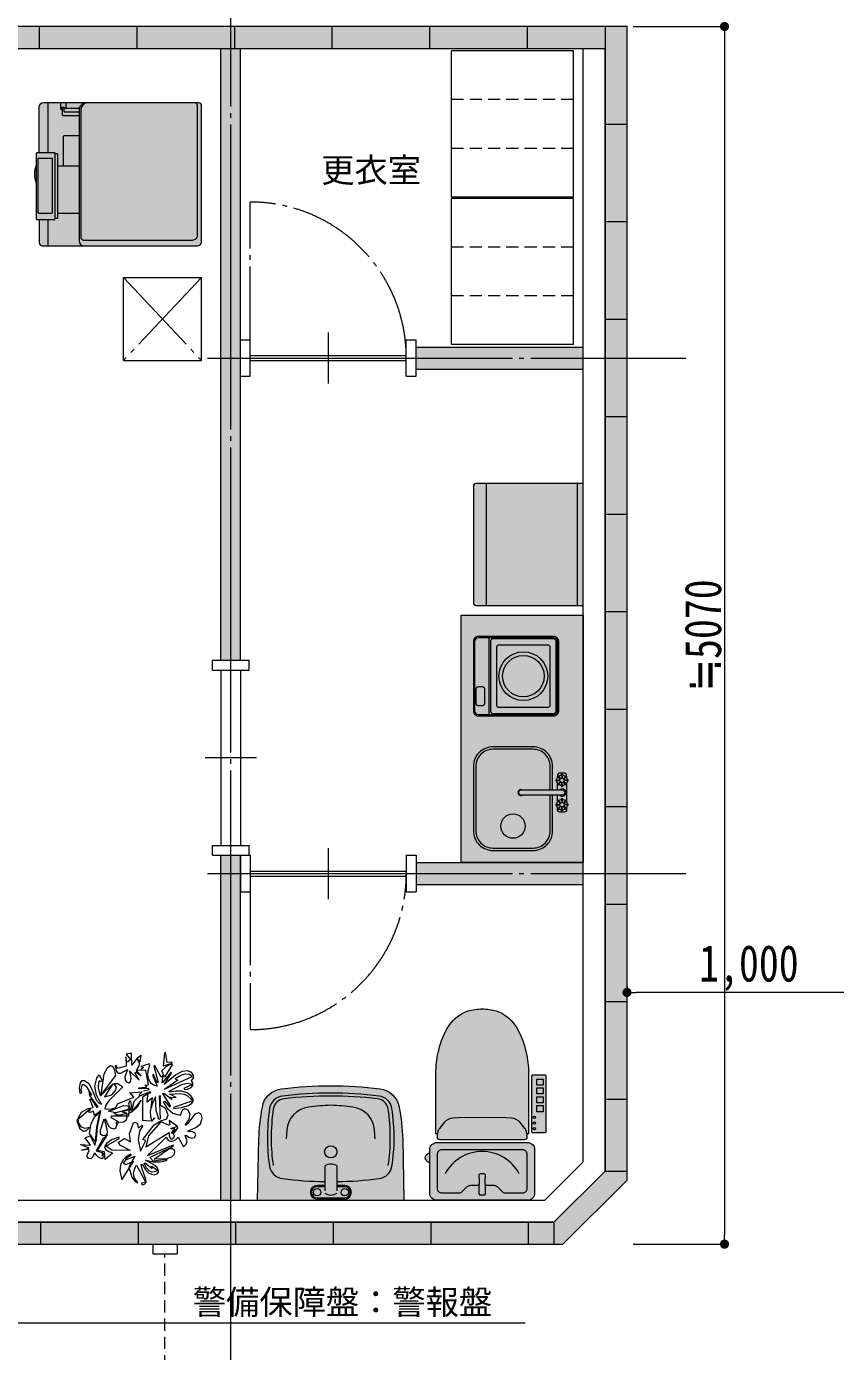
# Model space of a CAD drawing. Header units: millimetres. Extents: x 11317 to 32317, y 8490 to 23340.
# Drawn here: x 21483 to 24801, y 14058 to 19493 of the extents above; entities that cross this region are included whole.
import ezdxf

# ---------------------------------------------------------------- set-up
doc = ezdxf.new("R2010")
doc.units = ezdxf.units.MM
doc.header["$LTSCALE"] = 25
for name, pattern in [('1点鎖線15', [18, 15, -1.125, 0.75, -1.125]), ('JIS_08_50', [53, 50, -1.125, 0.75, -1.125]), ('破線2.00', [3, 2, -1])]:
    doc.linetypes.add(name, pattern=pattern)
for name, color, linetype, lineweight in [('基準線', 1, 'JIS_08_50', 5), ('室名', 2, 'Continuous', 0), ('家具', 6, 'Continuous', 5), ('建具', 2, 'Continuous', 5), ('建具-細線', 2, 'Continuous', 0), ('植栽', 3, 'Continuous', 9), ('設備', 8, 'Continuous', 5), ('間仕切', 2, 'Continuous', 5)]:
    doc.layers.add(name, color=color, linetype=linetype, lineweight=lineweight)
doc.layers.add('文字', color=2, linetype='Continuous')
doc.styles.get("Standard").update_dxf_attribs({"font": 'MS Mincho.ttf', "width": 0.8})
doc.styles.add('ゴシック', font='MS Gothic.ttf')
doc.dimstyles.new('1-50', dxfattribs={"dimscale": 50, "dimtxt": 3, "dimasz": 0.75, "dimexe": 0, "dimexo": 0.5, "dimgap": 0.25, "dimtad": 1, "dimdec": 0, "dimdsep": 46, "dimlunit": 6, "dimtxsty": 'ゴシック', "dimblk1": 'DOT', "dimblk2": 'DOT', "dimsah": 1, "dimcen": 0.75, "dimadec": 0, "dimazin": 0, "dimtfac": 1, "dimtdec": 0, "dimtmove": 2, "dimatfit": 3, "dimldrblk": 'DOT', "dimfxl": 0, "dimtolj": 1, "dimtzin": 0, "dimlwd": 5, "dimlwe": 5, "dimarcsym": 0})

# ---------------------------------------------------------------- blocks, each defined once
blk = doc.blocks.new('*U13')
at = {"color": 0, "lineweight": -2}
for points in [[(441.6, 57.7), (536.3, 57.6, 0.335925), (549.4, 71.2), (549.4, 707.5, 0.360533), (533.9, 723.8), (-26.5, 723.8, 0.388055), (-37.6, 713.1), (-37.6, 75.5, 0.386081), (-18.7, 57.2), (167.6, 57.2)], [(-37.6, 252.7, 0.230575), (-15.5, 229.6), (515.2, 229.6, 0.381998), (525.5, 240.2), (525.5, 687.6, 0.414214), (505.5, 707.6), (-26.5, 707.6, 0.382016), (-37.6, 696.8)], [(-37.6, 250.2, 0.308876), (-15.5, 221.9), (529.8, 221.9, 0.380863), (549.4, 242)], [(-37.6, 145.1), (-14.7, 145.1, 0.414214), (-11.7, 148.1), (-11.7, 152.4), (11.1, 152.4, 0.414214), (14.1, 155.4), (14.1, 221.9)], [(-15.3, 159.7), (-4, 159.7, 0.414214), (-1, 162.7), (-1, 221.9)], [(97.9, 221.9), (97.9, 159.8, 0.414214), (100.9, 156.8), (222, 156.8)], [(170.9, 123.1), (170.9, 130.6, -0.414214), (173.9, 133.6), (434.7, 133.6, -0.414214), (437.7, 130.6), (437.7, 123.1)]]:
    blk.add_lwpolyline(points, format="xyb", dxfattribs=at)
for points in [[(-37.6, 166.9), (-15.3, 166.9), (-15.3, 221.9), (-15.3, 219.1)], [(222, 221.9), (222, 133.6)], [(416.2, 221.9), (416.2, 133.6)], [(-15.3, 166.9), (-15.3, 159.7)], [(-37.6, 94), (167.2, 94)], [(441.6, 94), (549.4, 94)]]:
    blk.add_lwpolyline(points, dxfattribs=at)
blk.add_lwpolyline([(-18.9, 159.7), (-15.3, 159.7), (-15.3, 148.6), (-18.9, 148.6)], close=True, dxfattribs=at)
for points in [[(441.6, 49.4), (441.6, 120.1, 0.414214), (438.6, 123.1), (170.5, 123.1, 0.413515), (167.5, 120.1), (167.3, 49.4, 0.414913), (170.3, 46.4), (438.6, 46.4, 0.414214)], [(416.2, 109.1), (416.2, 57.3, -0.414214), (413.2, 54.3), (192.3, 54.3, -0.414214), (189.3, 57.3), (189.3, 109.1, -0.414214), (192.3, 112.1), (413.2, 112.1, -0.414214)]]:
    blk.add_lwpolyline(points, format="xyb", close=True, dxfattribs=at)
for centre, radius, start, end in [((255.3, 130.2), 91.4, 246.3472, 270.0893), ((254.8, 131.2), 92.4, 269.8054, 293.5272)]:
    blk.add_arc(centre, radius, start, end, dxfattribs=at)
blk = doc.blocks.new('ミニキッチン')
at = {"color": 0, "linetype": 'ByBlock', "lineweight": -2}
for p, q in [((675.4, 437.4), (676.7, 422.5)), ((679.6, 437.4), (678.3, 422.5)), ((775.4, 437.4), (776.7, 422.5)), ((779.6, 437.4), (778.3, 422.5)), ((653.6, 415.6), (668.5, 414.3)), ((653.6, 411.4), (668.5, 412.7)), ((659.1, 428.9), (670.6, 419.3)), ((659.1, 398.1), (670.6, 407.7)), ((662.1, 431.9), (671.7, 420.4)), ((662.1, 395.1), (671.7, 406.6)), ((675.4, 389.6), (676.7, 404.5)), ((679.6, 389.6), (678.3, 404.5)), ((692.9, 431.9), (683.3, 420.4)), ((692.9, 395.1), (683.3, 406.6)), ((695.9, 428.9), (684.4, 419.3)), ((695.9, 398.1), (684.4, 407.7)), ((701.4, 415.6), (686.5, 414.3)), ((701.4, 411.4), (686.5, 412.7)), ((753.6, 415.6), (768.5, 414.3)), ((753.6, 411.4), (768.5, 412.7)), ((759.1, 428.9), (770.6, 419.3)), ((759.1, 398.1), (770.6, 407.7)), ((762.1, 431.9), (771.7, 420.4)), ((762.1, 395.1), (771.7, 406.6)), ((775.4, 389.6), (776.7, 404.5)), ((779.6, 389.6), (778.3, 404.5)), ((792.9, 431.9), (783.3, 420.4)), ((792.9, 395.1), (783.3, 406.6)), ((795.9, 428.9), (784.4, 419.3)), ((795.9, 398.1), (784.4, 407.7)), ((801.4, 415.6), (786.5, 414.3)), ((801.4, 411.4), (786.5, 412.7))]:
    blk.add_line(p, q, dxfattribs=at)
blk.add_lwpolyline([(1015, 500), (1015, 0), (0, 0), (0, 500)], close=True, dxfattribs=at)
for points in [[(662.1, 431.9, 0.187003), (675.4, 437.4)], [(676.4, 438.5, 0.426474), (675.4, 437.4)], [(678.6, 438.5, 0.022798), (676.4, 438.5)], [(679.6, 437.4, 0.426474), (678.6, 438.5)], [(679.6, 437.4, 0.187003), (692.9, 431.9)], [(762.1, 431.9, 0.187003), (775.4, 437.4)], [(776.4, 438.5, 0.426474), (775.4, 437.4)], [(778.6, 438.5, 0.022798), (776.4, 438.5)], [(779.6, 437.4, 0.426474), (778.6, 438.5)], [(779.6, 437.4, 0.187003), (792.9, 431.9)], [(660.7, 432), (657.5, 432, 0.414214), (647.5, 422), (647.5, 405, 0.414214), (657.5, 395), (660.7, 395)], [(653.6, 415.6, 0.426474), (652.5, 414.6)], [(652.5, 414.6, 0.022798), (652.5, 412.4)], [(652.5, 412.4, 0.426474), (653.6, 411.4)], [(653.6, 415.6, 0.187003), (659.1, 428.9)], [(659.1, 398.1, 0.187003), (653.6, 411.4)], [(659, 430.4, 0.426474), (659.1, 428.9)], [(659.1, 398.1, 0.426474), (659, 396.6)], [(660.6, 432, 0.022798), (659, 430.4)], [(659, 396.6, 0.022798), (660.6, 395)], [(662.1, 431.9, 0.426474), (660.6, 432)], [(660.6, 395, 0.426474), (662.1, 395.1)], [(675.4, 389.6, 0.187003), (662.1, 395.1)], [(675.4, 389.6, 0.426474), (676.4, 388.5)], [(676.4, 388.5, 0.022798), (678.6, 388.5)], [(678.6, 388.5, 0.426474), (679.6, 389.6)], [(692.9, 395.1, 0.187003), (679.6, 389.6)], [(694.4, 432, 0.426474), (692.9, 431.9)], [(692.9, 395.1, 0.426474), (694.4, 395)], [(696, 430.4, 0.022798), (694.4, 432)], [(694.4, 395, 0.022798), (696, 396.6)], [(695.9, 428.9, 0.426474), (696, 430.4)], [(695.9, 428.9, 0.187003), (701.4, 415.6)], [(701.4, 411.4, 0.187003), (695.9, 398.1)], [(696, 396.6, 0.426474), (695.9, 398.1)], [(701.4, 411.4, 0.426474), (702.5, 412.4, 0.022798), (702.5, 414.6, 0.426474), (701.4, 415.6)], [(737.5, 403.8, 2.618034), (717.5, 403.8)], [(753.6, 415.6, 0.426474), (752.5, 414.6, 0.022798), (752.5, 412.4, 0.426474), (753.6, 411.4)], [(753.6, 415.6, 0.187003), (759.1, 428.9)], [(759.1, 398.1, 0.187003), (753.6, 411.4)], [(762.1, 431.9, 0.426474), (760.6, 432, 0.022798), (759, 430.4, 0.426474), (759.1, 428.9)], [(759.1, 398.1, 0.426474), (759, 396.6, 0.022798), (760.6, 395)], [(760.6, 395, 0.426474), (762.1, 395.1)], [(775.4, 389.6, 0.187003), (762.1, 395.1)], [(775.4, 389.6, 0.426474), (776.4, 388.5)], [(776.4, 388.5, 0.022798), (778.6, 388.5)], [(778.6, 388.5, 0.426474), (779.6, 389.6)], [(792.9, 395.1, 0.187003), (779.6, 389.6)], [(794.4, 432, 0.426474), (792.9, 431.9)], [(792.9, 395.1, 0.426474), (794.4, 395)], [(794.3, 432), (797.5, 432, -0.414214), (807.5, 422), (807.5, 405, -0.414214), (797.5, 395), (794.3, 395)], [(796, 430.4, 0.022798), (794.4, 432)], [(794.4, 395, 0.022798), (796, 396.6)], [(795.9, 428.9, 0.426474), (796, 430.4)], [(795.9, 428.9, 0.187003), (801.4, 415.6)], [(801.4, 411.4, 0.187003), (795.9, 398.1)], [(796, 396.6, 0.426474), (795.9, 398.1)], [(802.5, 414.6, 0.426474), (801.4, 415.6)], [(801.4, 411.4, 0.426474), (802.5, 412.4)], [(802.5, 412.4, 0.022798), (802.5, 414.6)], [(717.5, 375), (620, 375, 0.414214), (540, 295), (540, 130, 0.414214), (620, 50), (885, 50, 0.414214), (965, 130), (965, 295, 0.414214), (885, 375), (737.5, 375)], [(717.5, 365), (620, 365, 0.414214), (550, 295), (550, 130, 0.414214), (620, 60), (885, 60, 0.414214), (955, 130), (955, 295, 0.414214), (885, 365), (737.5, 365)], [(717.5, 251.6, 1.863325), (737.5, 251.6)]]:
    blk.add_lwpolyline(points, format="xyb", dxfattribs=at)
for points in [[(392.5, 400), (107.5, 400, 0.414214), (87.5, 380), (87.5, 70, 0.414214), (107.5, 50), (392.5, 50, 0.414214), (412.5, 70), (412.5, 380, 0.414214)], [(392.5, 395), (107.5, 395, 0.414214), (92.5, 380), (92.5, 70, 0.414214), (107.5, 55), (392.5, 55, 0.414214), (407.5, 70), (407.5, 380, 0.414214)], [(392.5, 390), (107.5, 390, 0.414214), (97.5, 380), (97.5, 130, 0.414214), (107.5, 120), (392.5, 120, 0.414214), (402.5, 130), (402.5, 380, 0.414214)], [(737.5, 415, 1), (717.5, 415), (717.5, 245, 1), (737.5, 245)], [(367.5, 365), (132.5, 365, 0.414214), (122.5, 355), (122.5, 155, 0.414214), (132.5, 145), (367.5, 145, 0.414214), (377.5, 155), (377.5, 355, 0.414214)], [(360, 97.4), (303.8, 97.4, 0.414214), (293.8, 87.4), (293.8, 70, 0.414214), (303.8, 60), (360, 60, 0.414214), (370, 70), (370, 87.4, 0.414214)]]:
    blk.add_lwpolyline(points, format="xyb", close=True, dxfattribs=at)
for points in [[(694.3, 432), (760.7, 432)], [(717.5, 395), (694.3, 395)], [(760.7, 395), (737.5, 395)], [(407.5, 115), (92.5, 115)]]:
    blk.add_lwpolyline(points, dxfattribs=at)
for centre, radius in [((677.5, 413.5), 9.02), ((777.5, 413.5), 9.02), ((250, 255), 100), ((250, 255), 85), ((865, 212.5), 50)]:
    blk.add_circle(centre, radius, dxfattribs=at)
blk = doc.blocks.new('コンパクト冷蔵庫3（CAD素材.com）')
at = {"color": 0, "linetype": 'ByBlock', "lineweight": -2}
for points in [[(250, 450), (-250, 450)], [(250, 427.3), (-250, 427.3)], [(250, 53.3), (-250, 53.3)]]:
    blk.add_lwpolyline(points, dxfattribs=at)
blk.add_lwpolyline([(-250, 450), (-250, 10, 0.414214), (-240, 0), (240, 0, 0.414214), (250, 10), (250, 450)], format="xyb", dxfattribs=at)
blk = doc.blocks.new('*U4')
at = {"color": 0, "linetype": 'ByBlock', "lineweight": -2}
for points in [[(191.4, 215), (191.4, 220.3, 0.228779), (183.2, 229.4, 0.253275), (173.6, 234.8, 0.253275), (163.9, 229.4, 0.228779), (155.8, 220.3), (155.8, 215)], [(61.5, -11.9), (61.5, -47.2, -0.196533), (55.8, -61.2), (35.7, -81.6, 0.196533), (30, -95.6), (30, -165, 0.414214), (50, -185), (187.2, -185, 0.414214), (207.2, -165), (207.2, 165, 0.414214), (187.2, 185), (50, 185, 0.414214), (30, 165), (30, 95.6, 0.196533), (35.7, 81.6), (55.8, 61.2, -0.196533), (61.5, 47.2), (61.5, 11.9)], [(272.5, -183.6), (257.9, -183.6, -0.414214), (247.9, -173.6), (247.9, 173.6, -0.414214), (257.9, 183.6), (272.5, 183.6)], [(108.4, -152.2, 0.60107), (108.4, 152.2)]]:
    blk.add_lwpolyline(points, format="xyb", dxfattribs=at)
for points in [[(30, 215), (207.2, 215, -0.414214), (237.2, 185), (237.2, -185, -0.414214), (207.2, -215), (30, -215, -0.414214), (0, -185), (0, 185, -0.414214)], [(340.2, 0), (337.9, 97.3), (336.8, 120, 0.211916), (318.5, 156.2), (294.8, 175.6, 0.125119), (281.4, 181.9), (272.5, 183.6), (272.5, 189.5), (533, 189.5, -0.07041), (616.3, 177.7, -0.083469), (715.8, 137.3), (727.9, 127.6, -0.167569), (780.5, 45.1), (782.9, 28.8, -0.072319), (782.9, -28.8), (780.5, -45.1, -0.167569), (727.9, -127.6), (715.8, -137.3, -0.083469), (616.3, -177.7, -0.07041), (533, -189.5), (272.5, -189.5), (272.5, -183.6), (281.4, -181.9, 0.125119), (294.8, -175.6), (318.5, -156.2, 0.211916), (336.8, -120), (337.9, -97.3)], [(88.7, 11.2), (93.7, 12.4), (104.3, 12.4, -0.414214), (109.3, 7.4), (109.3, -7.4, -0.414214), (104.3, -12.4), (93.7, -12.4), (88.7, -11.2), (66.4, -11.2, -0.069336), (65.2, -11.9), (25.3, -11.9, -0.414214), (20.5, -7.1), (20.5, 7.1, -0.414214), (25.3, 11.9), (65.2, 11.9, -0.069336), (66.4, 11.2)]]:
    blk.add_lwpolyline(points, format="xyb", close=True, dxfattribs=at)
blk.add_lwpolyline([(509.3, -261.1), (281, -261.1, -0.414214), (276, -256.1), (276, -208.7, -0.414214), (281, -203.7), (509.3, -203.7, -0.414214), (514.3, -208.7), (514.3, -256.1, -0.414214)], format="xyb", close=True)
for points in [[(363.1, -224.4), (388.1, -224.4), (388.1, -249.8), (363.1, -249.8)], [(399.9, -224.4), (424.9, -224.4), (424.9, -249.8), (399.9, -249.8)], [(436.1, -224.4), (461.1, -224.4), (461.1, -249.8), (436.1, -249.8)], [(471.5, -224.4), (496.5, -224.4), (496.5, -249.8), (471.5, -249.8)]]:
    blk.add_lwpolyline(points, close=True, dxfattribs=at)
for centre in [(294, -214.2), (317, -214.2), (339.9, -214.2)]:
    blk.add_circle(centre, 5.07, dxfattribs=at)
blk = doc.blocks.new('洗面台（CAD素材.com）7')
at = {"color": 0, "linetype": 'ByBlock', "lineweight": -2}
for points in [[(300, 0), (295, -252.2, -0.035911), (280.5, -382, -0.337668), (201.4, -457.2, -0.032566), (0, -469.7, -0.032566), (-201.4, -457.2, -0.337668), (-280.5, -382, -0.035911), (-295, -252.2), (-300, 0)], [(24.3, -60.7), (55.9, -60.7, 1), (55.9, -5), (-57.3, -5, 1), (-57.3, -60.7), (-25.7, -60.7)], [(24.3, -55.7), (55.9, -55.7, 1), (55.9, -10), (-57.3, -10, 1), (-57.3, -55.7), (-25.7, -55.7)], [(24.3, -29.2, 0.313867), (-25.7, -29.2)], [(-25.7, -39.2), (-25.7, -141.7, 0.244755), (24.3, -141.7), (24.3, -39.2)], [(-25.7, -76.8, 0.029953), (-198, -89.1, 0.337378), (-250.8, -139, 0.039754), (-260, -252.2, 0.035961), (-250.8, -377.4, 0.337378), (-198, -427.4, 0.032641), (0, -439.7, 0.032641), (198, -427.4, 0.337378), (250.8, -377.4, 0.035961), (260, -252.2, 0.039754), (250.8, -139, 0.337378), (198, -89.1, 0.0301), (24.3, -76.8)], [(-235.9, -142.3, 0.03919), (-244.3, -252.2, 0.035348), (-235.9, -374.2, 0.338904), (-191.7, -416, 0.032122), (0, -427.7, 0.032122), (191.7, -416, 0.338904), (235.9, -374.2, 0.035348), (244.3, -252.2, 0.03919), (235.9, -142.3)], [(-182.7, -252.2), (-179.9, -287.1, 0.367025), (-91.2, -381.3, 0.033515), (-0.7, -389.7, 0.033703), (91.2, -381.3, 0.367069), (179.9, -287.1), (182.7, -252.2)]]:
    blk.add_lwpolyline(points, format="xyb", dxfattribs=at)
for centre, radius in [((-57.3, -32.9), 15), ((55.9, -32.9), 15), ((0, -198.4), 25)]:
    blk.add_circle(centre, radius, dxfattribs=at)
blk = doc.blocks.new('樹木平面（CAD素材.com）d3dfde2f')
at = {"color": 0, "linetype": 'ByBlock', "lineweight": -2}
for points in [[(-13, 341), (31, 309), (-7, 353), (21, 404), (0, 455), (-45, 397), (-47, 496), (-92, 487), (-55, 443), (-77, 424), (-86, 420), (-94, 466), (-92, 388), (-163, 368), (-173, 394), (-182, 390), (-174, 353), (-165, 339), (-152, 331), (-136, 332), (-81, 361), (-102, 301), (-99, 276), (-85, 257), (-69, 253), (-58, 261), (-50, 282), (-53, 310), (-65, 349), (15, 273), (-21, 337)], [(0, 455), (30, 478), (22, 425), (0, 455)], [(286, 414), (284, 422), (245, 418), (231, 500), (222, 496), (213, 390), (286, 414), (285, 414)], [(-295, 156), (-271, 325), (-241, 381), (-220, 393), (-201, 385), (-186, 355), (-180, 312), (-295, 156), (-295, 157)], [(-54, -334), (-51, -343), (-98, -372), (-95, -380), (-19, -349), (-70, -439), (-44, -521), (-24, -552), (4, -570), (-25, -525), (-31, -486), (-18, -444), (-7, -425), (70, -566), (34, -572), (39, -584), (59, -580), (70, -570), (74, -563), (71, -538), (41, -458), (31, -419), (39, -415), (70, -466), (91, -486), (116, -499), (139, -503), (163, -496), (173, -481), (174, -469), (164, -443), (133, -418), (66, -384), (134, -396), (182, -397), (203, -394), (244, -384), (242, -377), (129, -391), (109, -367), (105, -358), (297, -268), (294, -260), (81, -348), (237, -195), (254, -220), (270, -228), (290, -227), (313, -217), (336, -194), (380, -274), (402, -252), (408, -224), (399, -195), (392, -180), (400, -177), (424, -195), (448, -203), (468, -196), (481, -176), (472, -158), (446, -148), (417, -150), (416, -141), (479, -116), (518, -84), (532, -37), (523, -5), (503, 6), (471, -6), (415, -82), (398, -99), (395, -89), (426, -48), (434, -6), (414, 30), (386, 38), (367, 25), (356, 4), (354, -17), (291, 0), (252, 32), (216, 96), (227, 100), (265, 56), (274, 59), (210, 163), (218, 167), (286, 114), (263, 134), (320, 130), (268, 159), (348, 164), (385, 158), (412, 144), (441, 118), (452, 105), (296, 49), (300, 41), (361, 48), (420, 65), (447, 84), (457, 100), (457, 115), (442, 142), (408, 171), (365, 183), (316, 182), (265, 175), (261, 184), (370, 240), (410, 250), (440, 244), (453, 237), (383, 204), (386, 196), (413, 200), (441, 213), (456, 230), (456, 248), (445, 269), (461, 294), (461, 318), (442, 339), (408, 350), (367, 344), (316, 318), (219, 237), (280, 331), (277, 340), (205, 251), (211, 315), (195, 297), (144, 395), (136, 392), (171, 257), (162, 253), (134, 321), (126, 318), (164, 224), (142, 229), (114, 245), (95, 278), (87, 313), (88, 350), (104, 399), (100, 407), (29, 387), (51, 377), (30, 358)], [(51, 187), (96, 196), (93, 205), (15, 202), (11, 211), (69, 215), (78, 218), (62, 232), (91, 234), (71, 355), (-7, 353), (-7, 353)], [(224, 299), (202, 349), (237, 386), (267, 402), (290, 405), (224, 299), (224, 299)], [(-57, -304), (-208, -301), (-258, -269), (-149, -204), (-150, -194), (-205, -213), (-253, -246), (-270, -274), (-262, -294), (-234, -311), (-209, -320), (-206, -327), (-263, -378), (-270, -314), (-326, -303), (-245, -176), (-283, -182), (-303, -169), (-303, -136), (-272, -45), (-251, -125), (-248, -158), (-263, -194), (-284, -209), (-338, -305), (-289, -321), (-287, -351), (-284, -329), (-276, -326), (-274, -352), (-279, -365), (-292, -371), (-315, -362), (-333, -345), (-347, -325), (-354, -328), (-365, -356), (-382, -371), (-400, -370), (-412, -354), (-409, -330), (-394, -305), (-398, -296), (-456, -300), (-395, -283), (-466, -254), (-384, -260), (-428, -200), (-387, -182), (-347, -261), (-334, -210), (-326, -108), (-299, 23), (-352, -17), (-360, 20), (-391, 5), (-396, 13), (-385, 39), (-497, -58), (-473, -119), (-448, -142), (-420, -141), (-392, -114), (-428, -122), (-458, -113), (-481, -74), (-486, -38), (-459, 12), (-402, 41), (-361, 49), (-388, 117), (-378, 120), (-332, 50), (-321, 54), (-388, 149), (-396, 183), (-383, 150), (-372, 153), (-413, 218), (-444, 238), (-456, 230), (-462, 198), (-459, 168), (-468, 164), (-475, 210), (-466, 253), (-452, 272), (-432, 272), (-398, 247), (-369, 193), (-337, 113), (-313, 86), (-293, 76), (-334, 150), (-347, 223), (-331, 289), (-312, 317), (-289, 271), (-294, 261), (-309, 268), (-318, 257), (-322, 210), (-311, 165), (-301, 144), (-201, 243), (-268, 136), (-209, 154), (-176, 191), (-170, 220), (-192, 247), (-160, 247), (-120, 218), (-234, 105), (-259, 68), (-266, 39), (-217, 35), (-176, 50), (-162, 79), (-29, 134), (-61, 172), (-61, 171)], [(224, 199), (450, 303), (428, 321), (393, 324), (362, 315), (310, 284), (332, 274), (225, 199)], [(-55, 104), (-41, 22), (-69, 18), (-72, -22), (-213, -21), (-217, -33), (-171, -57), (-154, -67), (-167, -96), (-171, -71), (-114, -67), (-92, -55), (-84, -31), (-88, -9), (-40, 17), (3, 56), (32, 110), (-37, 25), (-37, 49), (-25, 102), (20, 144), (20, 144)], [(-58, -304), (-143, -261), (-154, -234), (-106, -205), (-56, -233), (-64, -166), (-31, -76), (-21, -72), (3, -82), (6, -118), (39, -96), (42, -105), (17, -146), (7, -215), (25, -310), (70, -222), (45, -213), (139, -94), (192, -61), (241, -44), (253, -12), (230, 40), (191, 67), (189, 144), (179, 141), (187, -45), (176, -49), (156, 28), (150, 138), (123, 76), (115, 46), (124, 128), (82, 94), (86, 150), (83, 158)], [(-61, 171), (-61, 171), (40, 178), (14, 153), (20, 144), (105, 180), (107, 170), (83, 158), (43, 134), (42, -54), (103, -60), (120, -58), (123, -62), (128, -54), (119, -58), (110, -27), (109, 16), (115, 46), (115, 47)], [(-393, -163), (-379, -81), (-348, -25), (-310, 7), (-335, -113), (-346, -230), (-393, -163), (-393, -163)], [(-238, 18), (-186, 36), (-112, 66), (-81, 63), (-61, 43), (-84, 30), (-177, 5), (-238, 18), (-238, 18)], [(-55, 104), (-63, 100), (-73, 78), (-54, 34), (-126, 14), (-96, 8), (-92, 0), (-141, -14), (-171, -11), (-194, 6)], [(-263, -41), (-235, -102), (-220, -118), (-192, -127), (-175, -121), (-167, -96)], [(129, -52), (141, -35), (138, -43), (134, -50), (129, -52), (130, -52)], [(139, -375), (215, -321), (242, -300), (265, -288), (290, -288), (302, -298), (306, -318), (299, -339), (280, -357), (240, -371), (139, -375), (138, -376)], [(-54, -334), (-85, -350), (-117, -380), (-138, -422), (-143, -470), (-127, -544), (-30, -395), (-98, -422), (-114, -408), (-93, -383)], [(56, -408), (65, -404), (123, -450), (118, -433), (168, -468), (156, -474), (139, -479), (119, -480), (96, -470), (75, -445), (56, -408), (57, -408)]]:
    blk.add_lwpolyline(points, dxfattribs=at)
blk.add_lwpolyline([(255, -96), (193, -69), (93, -184), (71, -273), (261, -155), (260, -180), (266, -196), (275, -207), (287, -208), (301, -196), (305, -182), (298, -168), (334, -116), (284, -164), (283, -155), (308, -126), (279, -127), (277, -119), (329, -106), (260, -56), (266, -92)], close=True, dxfattribs=at)
blk = doc.blocks.new('_Dot')
at = {"color": 0, "linetype": 'ByBlock', "lineweight": -2}
blk.add_line((-0.5, 0), (-1, 0), dxfattribs=at)
at = {"color": 0, "linetype": 'ByBlock', "const_width": 0.5}
blk.add_lwpolyline([(-0.25, 0, 1), (0.25, 0, 1)], format="xyb", close=True, dxfattribs=at)
blk = doc.blocks.new('*D47')
at = {"layer": 'Defpoints', "color": 0, "transparency": 16777216}
for p in [(23945.6, 19493.1), (23945.6, 14498.1), (24345.4, 14498.1)]:
    blk.add_point(p, dxfattribs=at)
at = {"layer": '文字', "color": 0, "lineweight": 5, "transparency": 16777216}
for p, q in [((23970.6, 19493.1), (24345.4, 19493.1)), ((24345.4, 19455.6), (24345.4, 14535.6)), ((23970.6, 14498.1), (24345.4, 14498.1))]:
    blk.add_line(p, q, dxfattribs=at)
at = {"layer": '文字', "color": 0, "lineweight": 5, "transparency": 16777216, "xscale": 37.5, "yscale": 37.5, "zscale": 37.5}
for p, rotation in [((24345.4, 19493.1), 90), ((24345.4, 14498.1), 270)]:
    blk.add_blockref('_Dot', p, dxfattribs=dict(at, rotation=rotation))
at = {"layer": '文字', "color": 0, "transparency": 16777216, "insert": (24257.9, 16995.6), "char_height": 150, "attachment_point": 5, "rotation": 90}
blk.add_mtext('\\A1;≒5070', dxfattribs=at)
blk = doc.blocks.new('*D55')
at = {"layer": 'Defpoints', "color": 0, "transparency": 16777216}
for p in [(23945.6, 15530.6), (23945.6, 15530.6), (24945.6, 15530.6)]:
    blk.add_point(p, dxfattribs=at)
at = {"layer": '文字', "color": 0, "lineweight": 5, "transparency": 16777216}
for p, q in [((23945.6, 15555.6), (23945.6, 15530.6)), ((24908.1, 15530.6), (23983.1, 15530.6)), ((24945.6, 15505.6), (24945.6, 15530.6))]:
    blk.add_line(p, q, dxfattribs=at)
at = {"layer": '文字', "color": 0, "lineweight": 5, "transparency": 16777216, "xscale": 37.5, "yscale": 37.5, "zscale": 37.5, "rotation": 180}
blk.add_blockref('_Dot', (23945.6, 15530.6), dxfattribs=at)
at = {"layer": '文字', "color": 0, "lineweight": 5, "transparency": 16777216, "xscale": 37.5, "yscale": 37.5, "zscale": 37.5}
blk.add_blockref('_Dot', (24945.6, 15530.6), dxfattribs=at)
at = {"layer": '文字', "color": 0, "transparency": 16777216, "insert": (24445.6, 15630.9), "char_height": 150, "attachment_point": 5}
blk.add_mtext('\\A1;1,000', dxfattribs=at)

msp = doc.modelspace()

# ---------------------------------------------------------------- hatches: boundary and pattern name
at = {"layer": '設備', "transparency": 33554483}
h = msp.add_hatch(color=256, dxfattribs=at)
h.dxf.hatch_style = 1
h.paths.add_polyline_path([(22200.6, 19169.1, 0.388055), (22189.9, 19180.3), (21552.3, 19180.3, 0.386081), (21534, 19161.3), (21534, 18975.3), (21596.9, 18975.2, -0.413515), (21599.9, 18972.2), (21599.9, 18704.1, -0.414214), (21596.9, 18701.1), (21534.6, 18701.1), (21534.4, 18606.4, 0.335925), (21548, 18593.3), (22184.3, 18593.3, 0.360533), (22200.6, 18608.7)])
h.paths.add_polyline_path([(21599.9, 18972.2, 0.413515), (21596.9, 18975.2), (21526.3, 18975.4, 0.414913), (21523.3, 18972.4), (21523.3, 18704.1, 0.414214), (21526.3, 18701.1), (21596.9, 18701.1, 0.414214), (21599.9, 18704.1)])
h.paths.add_polyline_path([(21523.3, 18924.1, 0.103179), (21515.6, 18887.6, 0.102161), (21523.3, 18851)])
h = msp.add_hatch(color=256, dxfattribs=at)
h.dxf.hatch_style = 1
h.paths.add_polyline_path([(23765.6, 17118.1), (23765.6, 17618.1), (23325.6, 17618.1, 0.414214), (23315.6, 17608.1), (23315.6, 17128.1, 0.414214), (23325.6, 17118.1)])
h = msp.add_hatch(color=256, dxfattribs=at)
h.dxf.hatch_style = 1
h.paths.add_polyline_path([(23765.6, 17078.1), (23265.6, 17078.1), (23265.6, 16063.1), (23765.6, 16063.1)])
h = msp.add_hatch(color=256, dxfattribs=at)
h.dxf.hatch_style = 1
h.paths.add_polyline_path([(23166.7, 14915.4, 0.414214), (23136.7, 14885.4), (23136.7, 14708.1, 0.414214), (23166.7, 14678.1), (23536.7, 14678.1, 0.414214), (23566.7, 14708.1), (23566.7, 14885.4, 0.414214), (23536.7, 14915.4)])
h.paths.add_polyline_path([(23122.3, 14861.4, 0.253275), (23116.9, 14851.7, 0.253275), (23122.3, 14842.1, 0.228779), (23131.4, 14834), (23136.7, 14834), (23136.7, 14869.5), (23131.4, 14869.5, 0.228779)])
h.paths.add_polyline_path([(23224.1, 15406.1), (23214.4, 15393.9, 0.083469), (23174, 15294.4, 0.07041), (23162.2, 15211.2), (23162.2, 14950.6), (23168.1, 14950.6), (23168.1, 14936.1, 0.414214), (23178.1, 14926.1), (23525.3, 14926.1, 0.414214), (23535.3, 14936.1), (23535.3, 14950.6), (23541.2, 14950.6), (23541.2, 15211.2, 0.07041), (23529.4, 15294.4, 0.083469), (23489, 15393.9), (23479.3, 15406.1, 0.167569), (23396.8, 15458.7), (23380.5, 15461.1, 0.072319), (23322.9, 15461.1), (23306.5, 15458.7, 0.167569)])
h.paths.add_polyline_path([(23560.4, 15192.4, 0.414214), (23555.4, 15187.4), (23555.4, 14959.2, 0.414214), (23560.4, 14954.2), (23607.8, 14954.2, 0.414214), (23612.8, 14959.2), (23612.8, 15187.4, 0.414214), (23607.8, 15192.4)])
h = msp.add_hatch(color=256, dxfattribs=at)
h.dxf.hatch_style = 1
h.paths.add_polyline_path([(23011.2, 15060.2, 0.337668), (22932.1, 15135.3, 0.032566), (22730.7, 15147.9, 0.032566), (22529.3, 15135.3, 0.337668), (22450.3, 15060.2, 0.035911), (22435.7, 14930.4), (22430.7, 14678.1), (23030.7, 14678.1), (23025.7, 14930.4, 0.035911)])
at = {"layer": '間仕切', "transparency": 33554483}
h = msp.add_hatch(color=256, dxfattribs=at)
h.dxf.hatch_style = 1
h.paths.add_polyline_path([(17950.6, 21213.1), (17555.6, 21213.1), (17555.6, 21128.1), (17645.6, 21128.1), (17645.6, 21143.1), (17950.6, 21143.1)])
h.paths.add_polyline_path([(17645.6, 20398.1), (17555.6, 20398.1), (17555.6, 20343.1), (16245.6, 20343.1), (16245.6, 20253.1), (17645.6, 20253.1)])
h.paths.add_polyline_path([(18580.6, 20688.1), (18570.6, 20688.1), (18570.6, 21213.1), (18490.6, 21213.1), (18490.6, 21113.1), (18490.6, 20293.1), (18580.6, 20293.1)])
h.paths.add_polyline_path([(19250.6, 21133.1), (19710.6, 21133.1), (19710.6, 21213.1), (19170.6, 21213.1), (19170.6, 20688.1), (19160.6, 20688.1), (19160.6, 20293.1), (20020.6, 20293.1), (20020.6, 20383.1), (19250.6, 20383.1)])
h.paths.add_polyline_path([(20770.6, 21133.1), (20680.6, 21133.1), (20680.6, 20383.1), (20640.6, 20383.1), (20640.6, 20293.1), (20770.6, 20293.1)])
h.paths.add_polyline_path([(20520.6, 21213.1), (20490.6, 21213.1), (20490.6, 21133.1), (20520.6, 21133.1)])
h.paths.add_polyline_path([(21310.6, 21213.1), (21280.6, 21213.1), (21280.6, 21133.1), (21310.6, 21133.1)])
h.paths.add_polyline_path([(22360.6, 19403.1), (22280.6, 19403.1), (22280.6, 16893.1), (22360.6, 16893.1)])
h.paths.add_polyline_path([(23765.6, 18178.1), (23080.6, 18178.1), (23080.6, 18088.1), (23765.6, 18088.1)])
h.paths.add_polyline_path([(23765.6, 16063.1), (23080.6, 16063.1), (23080.6, 15973.1), (23765.6, 15973.1)])
h.paths.add_polyline_path([(22360.6, 16093.1), (22280.6, 16093.1), (22280.6, 14678.1), (22360.6, 14678.1)])
h.paths.add_polyline_path([(22090.6, 12738.1), (21140.6, 12738.1), (21140.6, 12648.1), (22090.6, 12648.1)])
h = msp.add_hatch(color=256, dxfattribs=at)
h.dxf.hatch_style = 1
h.paths.add_polyline_path([(21140.6, 14588.1), (21140.6, 14498.1), (23682.9, 14498.1), (23945.6, 14760.9), (23945.6, 19493.1), (17045.6, 19493.1), (17045.6, 18633.1), (16245.6, 18633.1), (16245.6, 18543.1), (17135.6, 18543.1), (17135.6, 19403.1), (23855.6, 19403.1), (23855.6, 14798.1), (23645.6, 14588.1)])

# ---------------------------------------------------------------- linework, layer by layer
at = {"layer": '基準線'}
for p, q in [((22320.6, 9890.6), (22320.6, 21963.1)), ((22225.9, 18133.1), (24187.1, 18133.1)), ((22225.9, 16018.1), (24187.1, 16018.1))]:
    msp.add_line(p, q, dxfattribs=at)
at = {"layer": '室名'}
msp.add_line((23528.5, 14174.4), (21351, 14174.4), dxfattribs=at)
at = {"layer": '家具'}
for p, q in [((23225.6, 19193.1), (23225.6, 19393.1)), ((23725.6, 19393.1), (23225.6, 19393.1)), ((23725.6, 19193.1), (23725.6, 19393.1)), ((23225.6, 18993.1), (23225.6, 19193.1)), ((23725.6, 18993.1), (23725.6, 19193.1)), ((23225.6, 18793.1), (23225.6, 18993.1)), ((23725.6, 18793.1), (23725.6, 18993.1)), ((23725.6, 18793.1), (23225.6, 18793.1)), ((23225.6, 18588.1), (23225.6, 18788.1)), ((23725.6, 18788.1), (23225.6, 18788.1)), ((23725.6, 18588.1), (23725.6, 18788.1)), ((23225.6, 18388.1), (23225.6, 18588.1)), ((23725.6, 18388.1), (23725.6, 18588.1)), ((23225.6, 18188.1), (23225.6, 18388.1)), ((23725.6, 18188.1), (23725.6, 18388.1)), ((23725.6, 18188.1), (23225.6, 18188.1))]:
    msp.add_line(p, q, dxfattribs=at)
at = {"layer": '家具', "linetype": '破線2.00'}
for p, q in [((23725.6, 19193.1), (23225.6, 19193.1)), ((23725.6, 18993.1), (23225.6, 18993.1)), ((23725.6, 18588.1), (23225.6, 18588.1)), ((23725.6, 18388.1), (23225.6, 18388.1))]:
    msp.add_line(p, q, dxfattribs=at)
at = {"layer": '建具', "linetype": '1点鎖線15'}
for p, q in [((22400.6, 18133.1), (22400.6, 18773.1)), ((22400.6, 16018.1), (22400.6, 15378.1))]:
    msp.add_line(p, q, dxfattribs=at)
at = {"layer": '建具'}
for p, q in [((22720.6, 18238.1), (22720.6, 18028.1)), ((22360.6, 18058.1), (22360.6, 18208.1)), ((22360.6, 18208.1), (22400.6, 18208.1)), ((22400.6, 18058.1), (22400.6, 18208.1)), ((23040.6, 18058.1), (23040.6, 18208.1)), ((23040.6, 18208.1), (23080.6, 18208.1)), ((23080.6, 18058.1), (23080.6, 18208.1)), ((22360.6, 18058.1), (22400.6, 18058.1)), ((23040.6, 18058.1), (23080.6, 18058.1)), ((22245.6, 16893.1), (22395.6, 16893.1)), ((22245.6, 16853.1), (22245.6, 16893.1)), ((22245.6, 16853.1), (22395.6, 16853.1)), ((22280.6, 16853.1), (22280.6, 16133.1)), ((22360.6, 16853.1), (22360.6, 16133.1)), ((22395.6, 16853.1), (22395.6, 16893.1)), ((22425.6, 16493.1), (22215.6, 16493.1)), ((22245.6, 16133.1), (22395.6, 16133.1)), ((22245.6, 16093.1), (22245.6, 16133.1)), ((22245.6, 16093.1), (22395.6, 16093.1)), ((22360.6, 16093.1), (22360.6, 15943.1)), ((22360.6, 16093.1), (22400.6, 16093.1)), ((22395.6, 16093.1), (22395.6, 16133.1)), ((22400.6, 16093.1), (22400.6, 15943.1)), ((22720.6, 16123.1), (22720.6, 15913.1)), ((23040.6, 16093.1), (23040.6, 15943.1)), ((23040.6, 16093.1), (23080.6, 16093.1)), ((23080.6, 16093.1), (23080.6, 15943.1)), ((22360.6, 15943.1), (22400.6, 15943.1)), ((23040.6, 15943.1), (23080.6, 15943.1)), ((22000.6, 14498.1), (22000.6, 14458.1)), ((22100.6, 14498.1), (22100.6, 14458.1)), ((22000.6, 14458.1), (22100.6, 14458.1))]:
    msp.add_line(p, q, dxfattribs=at)
at = {"layer": '建具', "linetype": '破線2.00'}
msp.add_line((22050.6, 12868.1), (22050.6, 14458.1), dxfattribs=at)
at = {"layer": '建具', "linetype": '1点鎖線15'}
for centre, start, end in [((22400.6, 18133.1), 0, 90), ((22400.6, 16018.1), 270, 0)]:
    msp.add_arc(centre, 640, start, end, dxfattribs=at)
at = {"layer": '建具-細線'}
for p, q in [((22400.6, 18143.1), (23040.6, 18143.1)), ((22400.6, 18123.1), (23040.6, 18123.1)), ((22400.6, 16028.1), (23040.6, 16028.1)), ((22400.6, 16008.1), (23040.6, 16008.1))]:
    msp.add_line(p, q, dxfattribs=at)
at = {"layer": '設備'}
for p, q in [((21880.6, 18463.1), (22200.6, 18463.1)), ((21880.6, 18123.1), (21880.6, 18463.1)), ((22200.6, 18123.1), (22200.6, 18463.1)), ((21880.6, 18123.1), (22200.6, 18123.1))]:
    msp.add_line(p, q, dxfattribs=at)
at = {"layer": '設備', "linetype": '1点鎖線15'}
for p, q in [((21880.6, 18463.1), (22200.6, 18123.1)), ((22200.6, 18463.1), (21880.6, 18123.1))]:
    msp.add_line(p, q, dxfattribs=at)
at = {"layer": '間仕切'}
for p, q in [((21535.6, 19493.1), (21535.6, 19403.1)), ((21935.6, 19493.1), (21935.6, 19403.1)), ((22335.6, 19493.1), (22335.6, 19403.1)), ((22735.6, 19493.1), (22735.6, 19403.1)), ((23135.6, 19493.1), (23135.6, 19403.1)), ((23535.6, 19493.1), (23535.6, 19403.1)), ((23855.6, 19493.1), (23855.6, 19403.1)), ((23945.6, 14760.9), (23945.6, 19493.1)), ((17135.6, 19403.1), (23855.6, 19403.1)), ((22280.6, 16893.1), (22280.6, 19403.1)), ((22360.6, 16893.1), (22360.6, 19403.1)), ((23765.6, 14835.4), (23765.6, 19403.1)), ((23855.6, 14798.1), (23855.6, 19403.1)), ((23855.6, 19093.1), (23945.6, 19093.1)), ((23855.6, 18693.1), (23945.6, 18693.1)), ((23855.6, 18293.1), (23945.6, 18293.1)), ((23080.6, 18178.1), (23765.6, 18178.1)), ((23080.6, 18088.1), (23765.6, 18088.1)), ((23855.6, 17893.1), (23945.6, 17893.1)), ((23855.6, 17493.1), (23945.6, 17493.1)), ((23855.6, 17093.1), (23945.6, 17093.1)), ((23855.6, 16693.1), (23945.6, 16693.1)), ((23855.6, 16293.1), (23945.6, 16293.1)), ((22280.6, 14678.1), (22280.6, 16093.1)), ((22360.6, 14678.1), (22360.6, 16093.1)), ((23080.6, 16063.1), (23765.6, 16063.1)), ((23080.6, 15973.1), (23765.6, 15973.1)), ((23855.6, 15893.1), (23945.6, 15893.1)), ((23855.6, 15493.1), (23945.6, 15493.1)), ((23855.6, 15093.1), (23945.6, 15093.1)), ((23765.6, 14835.4), (23608.3, 14678.1)), ((23855.6, 14798.1), (23645.6, 14588.1)), ((23855.6, 14798.1), (23945.6, 14798.1)), ((23945.6, 14760.9), (23682.9, 14498.1)), ((20350.6, 14678.1), (23608.3, 14678.1)), ((20350.6, 14588.1), (23645.6, 14588.1)), ((21540.6, 14588.1), (21540.6, 14498.1)), ((21940.6, 14588.1), (21940.6, 14498.1)), ((22340.6, 14588.1), (22340.6, 14498.1)), ((22740.6, 14588.1), (22740.6, 14498.1)), ((23140.6, 14588.1), (23140.6, 14498.1)), ((23540.6, 14588.1), (23540.6, 14498.1)), ((23645.6, 14588.1), (23645.6, 14498.1)), ((21140.6, 14498.1), (23682.9, 14498.1))]:
    msp.add_line(p, q, dxfattribs=at)
msp.add_lwpolyline([(16245.6, 18633.1), (16245.6, 18543.1), (17135.6, 18543.1), (17135.6, 19403.1), (23855.6, 19403.1), (23855.6, 14798.1), (23645.6, 14588.1), (21140.6, 14588.1), (21140.6, 14498.1), (23682.9, 14498.1), (23945.6, 14760.9), (23945.6, 19493.1), (17045.6, 19493.1), (17045.6, 18633.1), (16245.6, 18633.1)], dxfattribs=at)

# ---------------------------------------------------------------- block references
at = {"layer": '植栽', "color": 100, "xscale": 0.5, "yscale": 0.5, "zscale": 0.5}
msp.add_blockref('樹木平面（CAD素材.com）d3dfde2f', (21937.4, 15034), dxfattribs=at)
at = {"layer": '設備'}
for name, p, rotation in [('*U13', (21476.8, 19142.7), 270), ('コンパクト冷蔵庫3（CAD素材.com）', (23315.6, 17368.1), 270), ('ミニキッチン', (23265.6, 17078.1), 270), ('*U4', (23351.7, 14678.1), 90), ('洗面台（CAD素材.com）7', (22730.7, 14678.1), 180)]:
    msp.add_blockref(name, p, dxfattribs=dict(at, rotation=rotation))

# ---------------------------------------------------------------- texts
at = {"layer": '室名'}
for s, p in [('更衣室', (22691.6, 18853.6)), ('警備保障盤：警報盤', (22165, 14210.3))]:
    msp.add_text(s, height=100, dxfattribs=at).set_placement(p)

# ---------------------------------------------------------------- dimensions: what is measured, and where the dimension line sits
at = {"layer": '文字'}
dim = msp.add_linear_dim(base=(24345.4, 14498.1), p1=(23945.6, 19493.1), p2=(23945.6, 14498.1), angle=90, text='≒5070', dimstyle='1-50', override={"dimtxsty": 'Standard'}, dxfattribs=at)
dim.commit()
dim.dimension.update_dxf_attribs({"geometry": '*D47', "text_midpoint": (24257.9, 16995.6)})
dim = msp.add_linear_dim(base=(23945.6, 15530.6), p1=(24945.6, 15530.6), p2=(23945.6, 15530.6), dimstyle='1-50', override={"dimtxsty": 'Standard'}, dxfattribs=at)
dim.commit()
dim.dimension.update_dxf_attribs({"geometry": '*D55', "text_midpoint": (24445.6, 15630.9)})

doc.saveas('drawing.dxf')
